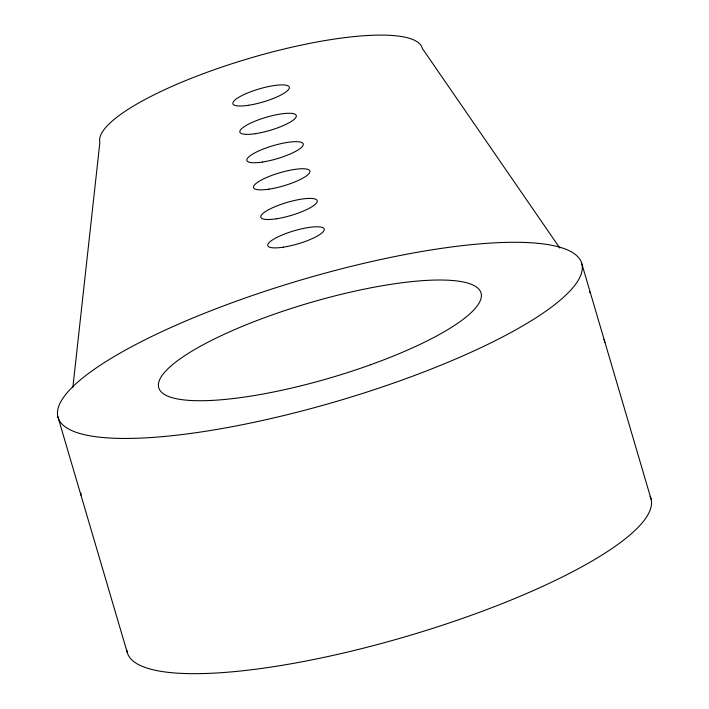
<?xml version="1.0" encoding="UTF-8"?>
<svg xmlns="http://www.w3.org/2000/svg" width="709" height="709" viewBox="0 0 709 709"><rect width="100%" height="100%" fill="white"/><g stroke="black" fill="none" stroke-linecap="round" stroke-linejoin="round"><path stroke-width="1.06" d="M80.95 495.157L80.994 493.083M72.876 387.282L99.863 142.482A167.962 38.924 -16.4 0 1 251.792 57.624A167.962 38.924 -16.4 0 1 422.325 48.425L559.826 248.07M589.454 291.594L590.535 293.34M581.885 263.952A272.93 63.252 -16.4 0 1 201.976 431.825A272.93 63.252 -16.4 0 1 175.797 325.334A272.93 63.252 -16.4 0 1 581.885 263.952L651.11 499.163M57.89 416.795L127.115 652.005M603.953 339.514A272.93 63.252 -16.4 0 1 604.954 342.323M650.109 496.353A272.93 63.252 -16.4 0 1 406.292 636.469A272.93 63.252 -16.4 0 1 126.769 650.038M370.603 364.745L368.99 365.321A167.962 38.924 -16.4 0 1 161.971 375.664A167.962 38.924 -16.4 0 1 427.74 280.339A167.962 38.924 -16.4 0 1 370.603 364.745M248.398 105.304A29.397 6.815 -16.4 0 0 289.307 87.225A29.397 6.815 -16.4 0 0 245.58 93.836A29.397 6.815 -16.4 0 0 248.398 105.304M255.373 133.682A29.397 6.815 -16.4 0 0 296.291 115.602A29.397 6.815 -16.4 0 0 252.555 122.214A29.397 6.815 -16.4 0 0 255.373 133.682M262.348 162.06A29.397 6.815 -16.4 0 0 303.266 143.98A29.397 6.815 -16.4 0 0 259.529 150.592A29.397 6.815 -16.4 0 0 262.348 162.06M269.012 189.152A29.397 6.815 -16.4 0 0 309.922 171.073A29.397 6.815 -16.4 0 0 266.194 177.684A29.397 6.815 -16.4 0 0 269.012 189.152M276.306 218.806A29.397 6.815 -16.4 0 0 317.215 200.736A29.397 6.815 -16.4 0 0 273.488 207.338A29.397 6.815 -16.4 0 0 276.306 218.806M283.281 247.184A29.397 6.815 -16.4 0 0 324.19 229.104A29.397 6.815 -16.4 0 0 280.463 235.716A29.397 6.815 -16.4 0 0 283.281 247.184"/></g></svg>
